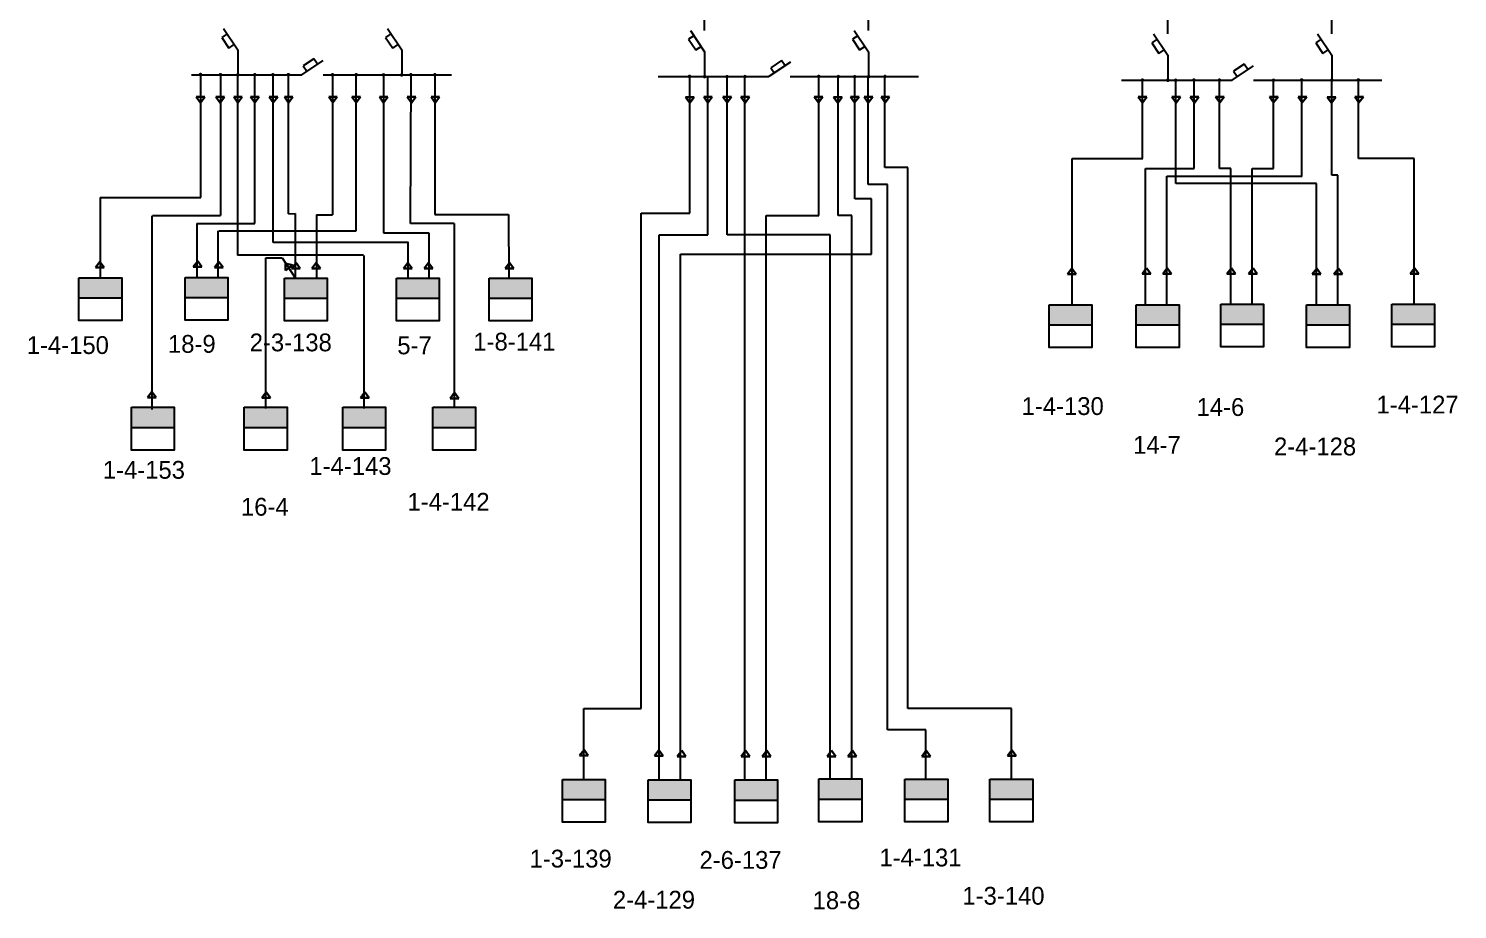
# Model space of a CAD drawing. Header units: millimetres. Extents: x 15 to 787, y 164 to 690.
# Drawn here: x 67.6 to 468.6, y 169.1 to 416.4 of the extents above; entities that cross this region are included whole.
import ezdxf

# ---------------------------------------------------------------- set-up
doc = ezdxf.new("R2010")
doc.units = ezdxf.units.MM
doc.header["$MEASUREMENT"] = 0

msp = doc.modelspace()

# ---------------------------------------------------------------- hatches: boundary and pattern name
at = {"lineweight": 30}
h = msp.add_hatch(color=256, dxfattribs=at)
h.paths.add_polyline_path([(115.85, 404.02, 0.414214), (115.35, 403.52, 0.414214), (115.85, 403.02)])
h.paths.add_polyline_path([(115.85, 404.02), (115.85, 403.02, 0.414214), (116.35, 403.52, 0.414214)])
h = msp.add_hatch(color=256, dxfattribs=at)
h.paths.add_polyline_path([(121.47, 403.98, 0.414214), (120.97, 403.48, 0.414214), (121.47, 402.98)])
h.paths.add_polyline_path([(121.47, 403.98), (121.47, 402.98, 0.414214), (121.97, 403.48, 0.414214)])
h = msp.add_hatch(color=256, dxfattribs=at)
h.paths.add_polyline_path([(126.33, 403.92, 0.414214), (125.83, 403.42, 0.414214), (126.33, 402.92)])
h.paths.add_polyline_path([(126.33, 403.92), (126.33, 402.92, 0.414214), (126.83, 403.42, 0.414214)])
h = msp.add_hatch(color=256, dxfattribs=at)
h.paths.add_polyline_path([(131.11, 403.95, 0.414214), (130.61, 403.45, 0.414214), (131.11, 402.95)])
h.paths.add_polyline_path([(131.11, 403.95), (131.11, 402.95, 0.414214), (131.61, 403.45, 0.414214)])
h = msp.add_hatch(color=256, dxfattribs=at)
h.paths.add_polyline_path([(136.21, 403.95, 0.414214), (135.71, 403.45, 0.414214), (136.21, 402.95)])
h.paths.add_polyline_path([(136.21, 403.95), (136.21, 402.95, 0.414214), (136.71, 403.45, 0.414214)])
h = msp.add_hatch(color=256, dxfattribs=at)
h.paths.add_polyline_path([(140.52, 403.99, 0.414214), (140.02, 403.49, 0.414214), (140.52, 402.99)])
h.paths.add_polyline_path([(140.52, 403.99), (140.52, 402.99, 0.414214), (141.02, 403.49, 0.414214)])
h = msp.add_hatch(color=256, dxfattribs=at)
h.paths.add_polyline_path([(152.9, 403.95, 0.414214), (152.4, 403.45, 0.414214), (152.9, 402.95)])
h.paths.add_polyline_path([(152.9, 403.95), (152.9, 402.95, 0.414214), (153.4, 403.45, 0.414214)])
h = msp.add_hatch(color=256, dxfattribs=at)
h.paths.add_polyline_path([(159.58, 403.95, 0.414214), (159.08, 403.45, 0.414214), (159.58, 402.95)])
h.paths.add_polyline_path([(159.58, 403.95), (159.58, 402.95, 0.414214), (160.08, 403.45, 0.414214)])
h = msp.add_hatch(color=256, dxfattribs=at)
h.paths.add_polyline_path([(167.22, 403.91, 0.414214), (166.72, 403.41, 0.414214), (167.22, 402.91)])
h.paths.add_polyline_path([(167.22, 403.91), (167.22, 402.91, 0.414214), (167.72, 403.41, 0.414214)])
h = msp.add_hatch(color=256, dxfattribs=at)
h.paths.add_polyline_path([(172.33, 403.92, 0.414214), (171.83, 403.42, 0.414214), (172.33, 402.92)])
h.paths.add_polyline_path([(172.33, 403.92), (172.33, 402.92, 0.414214), (172.83, 403.42, 0.414214)])
h = msp.add_hatch(color=256, dxfattribs=at)
h.paths.add_polyline_path([(174.9, 403.95, 0.414214), (174.4, 403.45, 0.414214), (174.9, 402.95)])
h.paths.add_polyline_path([(174.9, 403.95), (174.9, 402.95, 0.414214), (175.4, 403.45, 0.414214)])
h = msp.add_hatch(color=256, dxfattribs=at)
h.paths.add_polyline_path([(181.64, 403.95, 0.414214), (181.14, 403.45, 0.414214), (181.64, 402.95)])
h.paths.add_polyline_path([(181.64, 403.95), (181.64, 402.95, 0.414214), (182.14, 403.45, 0.414214)])
h = msp.add_hatch(color=256, dxfattribs=at)
h.paths.add_polyline_path([(253.1, 403.48, 0.414214), (252.6, 402.98, 0.414214), (253.1, 402.48)])
h.paths.add_polyline_path([(253.1, 403.48), (253.1, 402.48, 0.414214), (253.6, 402.98, 0.414214)])
h = msp.add_hatch(color=256, dxfattribs=at)
h.paths.add_polyline_path([(257.33, 403.42, 0.414214), (256.83, 402.92, 0.414214), (257.33, 402.42)])
h.paths.add_polyline_path([(257.33, 403.42), (257.33, 402.42, 0.414214), (257.83, 402.92, 0.414214)])
h = msp.add_hatch(color=256, dxfattribs=at)
h.paths.add_polyline_path([(263.64, 403.4, 0.414214), (263.14, 402.9, 0.414214), (263.64, 402.4)])
h.paths.add_polyline_path([(263.64, 403.4), (263.64, 402.4, 0.414214), (264.14, 402.9, 0.414214)])
h = msp.add_hatch(color=256, dxfattribs=at)
h.paths.add_polyline_path([(268.65, 403.44, 0.414214), (268.15, 402.94, 0.414214), (268.65, 402.44)])
h.paths.add_polyline_path([(268.65, 403.44), (268.65, 402.44, 0.414214), (269.15, 402.94, 0.414214)])
h = msp.add_hatch(color=256, dxfattribs=at)
h.paths.add_polyline_path([(289.36, 403.48, 0.414214), (288.86, 402.98, 0.414214), (289.36, 402.48)])
h.paths.add_polyline_path([(289.36, 403.48), (289.36, 402.48, 0.414214), (289.86, 402.98, 0.414214)])
h = msp.add_hatch(color=256, dxfattribs=at)
h.paths.add_polyline_path([(294.84, 403.44, 0.414214), (294.34, 402.94, 0.414214), (294.84, 402.44)])
h.paths.add_polyline_path([(294.84, 403.44), (294.84, 402.44, 0.414214), (295.34, 402.94, 0.414214)])
h = msp.add_hatch(color=256, dxfattribs=at)
h.paths.add_polyline_path([(299.44, 403.4, 0.414214), (298.94, 402.9, 0.414214), (299.44, 402.4)])
h.paths.add_polyline_path([(299.44, 403.4), (299.44, 402.4, 0.414214), (299.94, 402.9, 0.414214)])
h = msp.add_hatch(color=256, dxfattribs=at)
h.paths.add_polyline_path([(303.33, 403.42, 0.414214), (302.83, 402.92, 0.414214), (303.33, 402.42)])
h.paths.add_polyline_path([(303.33, 403.42), (303.33, 402.42, 0.414214), (303.83, 402.92, 0.414214)])
h = msp.add_hatch(color=256, dxfattribs=at)
h.paths.add_polyline_path([(307.95, 403.46, 0.414214), (307.45, 402.96, 0.414214), (307.95, 402.46)])
h.paths.add_polyline_path([(307.95, 403.46), (307.95, 402.46, 0.414214), (308.45, 402.96, 0.414214)])
h = msp.add_hatch(color=256, dxfattribs=at)
h.paths.add_polyline_path([(380.18, 402.44, 0.414214), (379.68, 401.94, 0.414214), (380.18, 401.44)])
h.paths.add_polyline_path([(380.18, 402.44), (380.18, 401.44, 0.414214), (380.68, 401.94, 0.414214)])
h = msp.add_hatch(color=256, dxfattribs=at)
h.paths.add_polyline_path([(387.33, 402.42, 0.414214), (386.83, 401.92, 0.414214), (387.33, 401.42)])
h.paths.add_polyline_path([(387.33, 402.42), (387.33, 401.42, 0.414214), (387.83, 401.92, 0.414214)])
h = msp.add_hatch(color=256, dxfattribs=at)
h.paths.add_polyline_path([(389.5, 402.41, 0.414214), (389, 401.91, 0.414214), (389.5, 401.41)])
h.paths.add_polyline_path([(389.5, 402.41), (389.5, 401.41, 0.414214), (390, 401.91, 0.414214)])
h = msp.add_hatch(color=256, dxfattribs=at)
h.paths.add_polyline_path([(394.65, 402.46, 0.414214), (394.15, 401.96, 0.414214), (394.65, 401.46)])
h.paths.add_polyline_path([(394.65, 402.46), (394.65, 401.46, 0.414214), (395.15, 401.96, 0.414214)])
h = msp.add_hatch(color=256, dxfattribs=at)
h.paths.add_polyline_path([(401.79, 402.44, 0.414214), (401.29, 401.94, 0.414214), (401.79, 401.44)])
h.paths.add_polyline_path([(401.79, 402.44), (401.79, 401.44, 0.414214), (402.29, 401.94, 0.414214)])
h = msp.add_hatch(color=256, dxfattribs=at)
h.paths.add_polyline_path([(416.98, 402.41, 0.414214), (416.48, 401.91, 0.414214), (416.98, 401.41)])
h.paths.add_polyline_path([(416.98, 402.41), (416.98, 401.41, 0.414214), (417.48, 401.91, 0.414214)])
h = msp.add_hatch(color=256, dxfattribs=at)
h.paths.add_polyline_path([(424.89, 402.49, 0.414214), (424.39, 401.99, 0.414214), (424.89, 401.49)])
h.paths.add_polyline_path([(424.89, 402.49), (424.89, 401.49, 0.414214), (425.39, 401.99, 0.414214)])
h = msp.add_hatch(color=256, dxfattribs=at)
h.paths.add_polyline_path([(433.33, 402.42, 0.414214), (432.83, 401.92, 0.414214), (433.33, 401.42)])
h.paths.add_polyline_path([(433.33, 402.42), (433.33, 401.42, 0.414214), (433.83, 401.92, 0.414214)])
h = msp.add_hatch(color=256, dxfattribs=at)
h.paths.add_polyline_path([(440.78, 402.49, 0.414214), (440.28, 401.99, 0.414214), (440.78, 401.49)])
h.paths.add_polyline_path([(440.78, 402.49), (440.78, 401.49, 0.414214), (441.28, 401.99, 0.414214)])
for points in [[(93.77, 346.42), (81.77, 346.42), (81.77, 340.77), (93.77, 340.77)], [(123.59, 346.56), (111.59, 346.56), (111.59, 340.91), (123.59, 340.91)], [(151.45, 346.37), (139.45, 346.37), (139.45, 340.72), (151.45, 340.72)], [(182.88, 346.37), (170.88, 346.37), (170.88, 340.72), (182.88, 340.72)], [(208.86, 346.37), (196.86, 346.37), (196.86, 340.72), (208.86, 340.72)], [(365.99, 338.85), (353.99, 338.85), (353.99, 333.2), (365.99, 333.2)], [(390.46, 338.85), (378.46, 338.85), (378.46, 333.2), (390.46, 333.2)], [(414.18, 339.03), (402.18, 339.03), (402.18, 333.38), (414.18, 333.38)], [(438.27, 338.85), (426.27, 338.85), (426.27, 333.2), (438.27, 333.2)], [(462.18, 339.03), (450.18, 339.03), (450.18, 333.38), (462.18, 333.38)], [(108.53, 310.07), (96.53, 310.07), (96.53, 304.42), (108.53, 304.42)], [(140.15, 310.07), (128.15, 310.07), (128.15, 304.42), (140.15, 304.42)], [(167.82, 310.07), (155.82, 310.07), (155.82, 304.42), (167.82, 304.42)], [(193.05, 310.07), (181.05, 310.07), (181.05, 304.42), (193.05, 304.42)], [(229.41, 199.94), (229.41, 205.58), (217.41, 205.58), (217.41, 199.94)], [(253.47, 199.86), (253.47, 205.51), (241.47, 205.51), (241.47, 199.86)], [(277.79, 199.79), (277.79, 205.44), (265.79, 205.44), (265.79, 199.79)], [(301.41, 200.08), (301.41, 205.73), (289.41, 205.73), (289.41, 200.08)], [(325.55, 200.01), (325.55, 205.66), (313.55, 205.66), (313.55, 200.01)], [(349.39, 200.01), (349.39, 205.66), (337.39, 205.66), (337.39, 200.01)]]:
    msp.add_hatch(color=256, dxfattribs=at).paths.add_polyline_path(points)

# ---------------------------------------------------------------- linework, layer by layer
for p, q in [((257.33, 415.92), (257.33, 419.92)), ((303.33, 415.92), (303.33, 419.92)), ((387.33, 414.92), (387.33, 418.92)), ((433.33, 414.92), (433.33, 418.92)), ((123.33, 414.92), (121.83, 413.92)), ((121.83, 413.92), (123.83, 410.92)), ((122.33, 416.42), (126.33, 410.42)), ((169.33, 414.92), (167.83, 413.92)), ((167.83, 413.92), (169.83, 410.92)), ((168.33, 416.42), (172.33, 410.42)), ((254.33, 414.42), (252.83, 413.42)), ((252.83, 413.42), (254.83, 410.42)), ((253.33, 415.92), (257.33, 409.92)), ((300.33, 414.42), (298.83, 413.42)), ((298.83, 413.42), (300.83, 410.42)), ((299.33, 415.92), (303.33, 409.92)), ((384.33, 413.42), (382.83, 412.42)), ((383.33, 414.92), (387.33, 408.92)), ((430.33, 413.42), (428.83, 412.42)), ((429.33, 414.92), (433.33, 408.92)), ((123.83, 410.92), (125.33, 411.92)), ((126.33, 410.42), (126.33, 403.42)), ((169.83, 410.92), (171.33, 411.92)), ((172.33, 410.42), (172.33, 403.42)), ((254.83, 410.42), (256.33, 411.42)), ((257.33, 409.92), (257.33, 402.92)), ((300.83, 410.42), (302.33, 411.42)), ((303.33, 409.92), (303.33, 402.92)), ((382.83, 412.42), (384.83, 409.42)), ((384.83, 409.42), (386.33, 410.42)), ((428.83, 412.42), (430.83, 409.42)), ((430.83, 409.42), (432.33, 410.42)), ((150.22, 407.44), (144.22, 403.44)), ((147.72, 407.94), (144.72, 405.94)), ((144.72, 405.94), (145.72, 404.44)), ((148.72, 406.44), (147.72, 407.94)), ((281.4, 406.94), (275.4, 402.94)), ((278.9, 407.44), (275.9, 405.44)), ((275.9, 405.44), (276.9, 403.94)), ((279.9, 405.94), (278.9, 407.44)), ((387.33, 408.92), (387.33, 401.92)), ((411.24, 405.92), (405.24, 401.92)), ((408.74, 406.42), (405.74, 404.42)), ((409.74, 404.92), (408.74, 406.42)), ((433.33, 408.92), (433.33, 401.92)), ((113.33, 403.42), (144.33, 403.42)), ((115.91, 403.42), (115.91, 369.01)), ((121.5, 403.42), (121.5, 363.91)), ((126.28, 403.42), (126.28, 352.77)), ((131.15, 361.65), (131.15, 403.42)), ((136.23, 356.32), (136.23, 403.42)), ((140.54, 364.42), (140.54, 403.42)), ((150.33, 403.42), (186.33, 403.42)), ((152.96, 403.42), (152.96, 364.11)), ((159.59, 359.62), (159.59, 403.42)), ((167.21, 403.42), (167.21, 359.11)), ((174.83, 361.65), (174.96, 403.42)), ((181.69, 364.19), (181.69, 403.42)), ((244.33, 402.92), (275.33, 402.92)), ((253.19, 364.55), (253.19, 402.73)), ((258.22, 358.52), (258.22, 402.83)), ((263.67, 358.52), (263.67, 402.83)), ((268.6, 219.54), (268.6, 402.83)), ((281.33, 402.92), (317.33, 402.92)), ((289.35, 363.96), (289.35, 402.83)), ((294.79, 363.96), (294.79, 402.83)), ((299.46, 368.62), (299.46, 402.83)), ((303.25, 372.67), (303.25, 402.81)), ((307.89, 377.41), (307.89, 402.73)), ((374.33, 401.92), (405.33, 401.92)), ((380.24, 379.9), (380.24, 401.86)), ((389.56, 372.9), (389.56, 401.86)), ((394.72, 377.1), (394.72, 401.86)), ((401.79, 377.1), (401.79, 401.86)), ((405.74, 404.42), (406.74, 402.92)), ((411.33, 401.92), (447.33, 401.92)), ((416.98, 377.1), (416.98, 401.86)), ((424.93, 375), (424.93, 401.86)), ((433.37, 375.23), (433.37, 401.86)), ((440.82, 379.9), (440.82, 401.86)), ((314.33, 377.41), (307.89, 377.41)), ((314.33, 225.5), (314.33, 377.41)), ((360.45, 353.07), (360.45, 379.9)), ((360.45, 379.9), (380.3, 379.9)), ((381.02, 352.84), (381.02, 377.1)), ((381.02, 377.1), (394.72, 377.1)), ((405.02, 377.1), (401.79, 377.1)), ((405.02, 352.84), (405.02, 377.1)), ((411.02, 352.84), (411.02, 377.1)), ((411.02, 377.1), (416.98, 377.1)), ((456.45, 379.9), (440.82, 379.9)), ((456.45, 353.07), (456.45, 379.9)), ((387.02, 352.84), (387.02, 375)), ((387.02, 375), (424.99, 375)), ((429.02, 372.9), (389.56, 372.9)), ((429.02, 352.84), (429.02, 372.9)), ((435.02, 375.23), (433.37, 375.23)), ((435.02, 352.84), (435.02, 375.23)), ((87.72, 369.01), (115.94, 369.01)), ((87.74, 369.01), (87.74, 346.42)), ((308.7, 372.59), (303.24, 372.59)), ((308.7, 219.54), (308.7, 372.59)), ((304.13, 368.62), (299.46, 368.62)), ((304.13, 353.07), (304.13, 368.62)), ((102.35, 309.47), (102.35, 363.86)), ((102.45, 363.93), (121.5, 363.93)), ((114.86, 361.64), (114.86, 346.42)), ((114.89, 361.65), (131.11, 361.65)), ((140.55, 364.42), (142.41, 364.45)), ((142.41, 364.45), (142.41, 346.42)), ((148.41, 364.11), (148.41, 346.42)), ((148.41, 364.11), (152.96, 364.11)), ((187.07, 361.65), (174.83, 361.65)), ((181.67, 364.19), (202.26, 364.19)), ((187.07, 361.65), (187.07, 310.13)), ((202.26, 364.19), (202.36, 346.13)), ((239.51, 225.5), (239.51, 364.55)), ((239.51, 364.55), (253.19, 364.55)), ((274.6, 219.54), (274.6, 363.96)), ((274.6, 363.96), (289.35, 363.96)), ((298.6, 363.96), (294.79, 363.96)), ((298.6, 219.54), (298.6, 363.96)), ((120.86, 346.42), (120.86, 359.62)), ((120.99, 359.62), (159.6, 359.62)), ((167.21, 359.11), (179.91, 359.11)), ((180.01, 346.42), (180.01, 359.11)), ((244.6, 219.54), (244.6, 358.52)), ((244.6, 358.52), (258.22, 358.52)), ((292.6, 358.52), (263.67, 358.52)), ((292.6, 219.54), (292.6, 358.52)), ((174.07, 356.32), (136.23, 356.32)), ((174.01, 356.57), (174.01, 346.42)), ((250.6, 219.54), (250.6, 353.07)), ((250.6, 353.07), (304.13, 353.07)), ((360.45, 339.07), (360.45, 353.07)), ((381.02, 338.84), (381.02, 352.84)), ((387.02, 338.84), (387.02, 352.84)), ((405.02, 338.84), (405.02, 352.84)), ((411.02, 338.84), (411.02, 352.84)), ((429.02, 338.84), (429.02, 352.84)), ((435.02, 338.84), (435.02, 352.84)), ((456.45, 339.07), (456.45, 353.07)), ((161.62, 352.77), (126.27, 352.77)), ((134.2, 309.72), (134.2, 352.01)), ((134.2, 352.01), (138.77, 352.01)), ((138.77, 352.01), (142.41, 346.42)), ((161.76, 309.72), (161.76, 352.72)), ((111.59, 340.91), (123.59, 340.91)), ((81.77, 340.77), (93.77, 340.77)), ((139.45, 340.72), (151.45, 340.72)), ((170.88, 340.72), (182.88, 340.72)), ((196.86, 340.72), (208.86, 340.72)), ((353.99, 333.2), (365.99, 333.2)), ((378.46, 333.2), (390.46, 333.2)), ((402.18, 333.38), (414.18, 333.38)), ((426.27, 333.2), (438.27, 333.2)), ((450.18, 333.38), (462.18, 333.38)), ((96.53, 304.42), (108.53, 304.42)), ((128.15, 304.42), (140.15, 304.42)), ((155.82, 304.42), (167.82, 304.42)), ((181.05, 304.42), (193.05, 304.42)), ((223.42, 219.54), (223.42, 225.5)), ((223.42, 225.5), (239.51, 225.5)), ((343.42, 225.5), (314.33, 225.5)), ((343.42, 219.54), (343.42, 225.5)), ((223.42, 205.54), (223.42, 219.54)), ((244.6, 205.54), (244.6, 219.54)), ((250.6, 205.54), (250.6, 219.54)), ((268.6, 205.54), (268.6, 219.54)), ((274.6, 205.54), (274.6, 219.54)), ((292.6, 205.54), (292.6, 219.54)), ((298.6, 205.54), (298.6, 219.54)), ((319.42, 219.54), (308.7, 219.54)), ((319.42, 205.54), (319.42, 219.54)), ((343.42, 205.54), (343.42, 219.54)), ((217.41, 199.94), (229.41, 199.94)), ((241.47, 199.86), (253.47, 199.86)), ((265.79, 199.79), (277.79, 199.79)), ((289.41, 200.08), (301.41, 200.08)), ((313.55, 200.01), (325.55, 200.01)), ((337.39, 200.01), (349.39, 200.01))]:
    msp.add_line(p, q, dxfattribs=at)
at = {"lineweight": 35}
for p, q in [((115.86, 395.61), (114.68, 397.21)), ((114.68, 397.21), (117.1, 397.21)), ((117.1, 397.21), (115.86, 395.61)), ((121.38, 395.61), (120.2, 397.21)), ((120.2, 397.21), (122.62, 397.21)), ((122.62, 397.21), (121.38, 395.61)), ((126.37, 395.61), (125.19, 397.21)), ((125.19, 397.21), (127.61, 397.21)), ((127.61, 397.21), (126.37, 395.61)), ((131.13, 395.67), (129.95, 397.27)), ((129.95, 397.27), (132.37, 397.27)), ((132.37, 397.27), (131.13, 395.67)), ((136.29, 395.67), (135.11, 397.27)), ((135.11, 397.27), (137.54, 397.27)), ((137.54, 397.27), (136.29, 395.67)), ((140.58, 395.61), (139.4, 397.21)), ((139.4, 397.21), (141.82, 397.21)), ((141.82, 397.21), (140.58, 395.61)), ((153.02, 395.67), (151.85, 397.27)), ((151.85, 397.27), (154.27, 397.27)), ((154.27, 397.27), (153.02, 395.67)), ((159.54, 395.67), (158.36, 397.27)), ((158.36, 397.27), (160.78, 397.27)), ((160.78, 397.27), (159.54, 395.67)), ((167.24, 395.61), (166.06, 397.21)), ((166.06, 397.21), (168.48, 397.21)), ((168.48, 397.21), (167.24, 395.61)), ((175.05, 395.61), (173.87, 397.21)), ((173.87, 397.21), (176.29, 397.21)), ((176.29, 397.21), (175.05, 395.61)), ((181.74, 395.61), (180.56, 397.21)), ((180.56, 397.21), (182.98, 397.21)), ((182.98, 397.21), (181.74, 395.61)), ((253.14, 395.55), (251.96, 397.15)), ((251.96, 397.15), (254.38, 397.15)), ((254.38, 397.15), (253.14, 395.55)), ((258.24, 395.61), (257.07, 397.21)), ((257.07, 397.21), (259.49, 397.21)), ((259.49, 397.21), (258.24, 395.61)), ((263.65, 395.67), (262.47, 397.27)), ((262.47, 397.27), (264.89, 397.27)), ((264.89, 397.27), (263.65, 395.67)), ((268.69, 395.61), (267.52, 397.21)), ((267.52, 397.21), (269.94, 397.21)), ((269.94, 397.21), (268.69, 395.61)), ((289.3, 395.67), (288.12, 397.27)), ((288.12, 397.27), (290.54, 397.27)), ((290.54, 397.27), (289.3, 395.67)), ((294.69, 395.55), (293.51, 397.15)), ((293.51, 397.15), (295.93, 397.15)), ((295.93, 397.15), (294.69, 395.55)), ((299.44, 395.67), (298.27, 397.27)), ((298.27, 397.27), (300.69, 397.27)), ((300.69, 397.27), (299.44, 395.67)), ((303.26, 395.61), (302.08, 397.21)), ((302.08, 397.21), (304.5, 397.21)), ((304.5, 397.21), (303.26, 395.61)), ((308.02, 395.67), (306.84, 397.27)), ((306.84, 397.27), (309.26, 397.27)), ((309.26, 397.27), (308.02, 395.67)), ((380.19, 395.61), (379.02, 397.21)), ((379.02, 397.21), (381.44, 397.21)), ((381.44, 397.21), (380.19, 395.61)), ((389.65, 395.61), (388.47, 397.21)), ((388.47, 397.21), (390.89, 397.21)), ((390.89, 397.21), (389.65, 395.61)), ((394.81, 395.61), (393.63, 397.21)), ((393.63, 397.21), (396.05, 397.21)), ((396.05, 397.21), (394.81, 395.61)), ((401.92, 395.67), (400.74, 397.27)), ((400.74, 397.27), (403.16, 397.27)), ((403.16, 397.27), (401.92, 395.67)), ((417, 395.67), (415.83, 397.27)), ((415.83, 397.27), (418.25, 397.27)), ((418.25, 397.27), (417, 395.67)), ((425.05, 395.67), (423.87, 397.27)), ((423.87, 397.27), (426.29, 397.27)), ((426.29, 397.27), (425.05, 395.67)), ((433.25, 395.55), (432.07, 397.15)), ((432.07, 397.15), (434.5, 397.15)), ((434.5, 397.15), (433.25, 395.55)), ((440.94, 395.67), (439.77, 397.27)), ((439.77, 397.27), (442.19, 397.27)), ((442.19, 397.27), (440.94, 395.67)), ((86.39, 349.35), (87.63, 350.95)), ((88.81, 349.35), (86.39, 349.35)), ((87.63, 350.95), (88.81, 349.35)), ((113.85, 349.48), (115.09, 351.08)), ((116.27, 349.48), (113.85, 349.48)), ((115.09, 351.08), (116.27, 349.48)), ((119.8, 349.35), (121.04, 350.95)), ((122.22, 349.35), (119.8, 349.35)), ((121.04, 350.95), (122.22, 349.35)), ((139.74, 350.48), (141.66, 349.97)), ((139.76, 348.45), (139.74, 350.48)), ((141.66, 349.97), (139.76, 348.45)), ((141.44, 349.08), (142.69, 350.68)), ((143.86, 349.08), (141.44, 349.08)), ((142.69, 350.68), (143.86, 349.08)), ((147.12, 349.08), (148.37, 350.68)), ((149.55, 349.08), (147.12, 349.08)), ((148.37, 350.68), (149.55, 349.08)), ((172.83, 349.08), (174.07, 350.68)), ((175.25, 349.08), (172.83, 349.08)), ((174.07, 350.68), (175.25, 349.08)), ((178.64, 349.08), (179.89, 350.68)), ((181.06, 349.08), (178.64, 349.08)), ((179.89, 350.68), (181.06, 349.08)), ((201.37, 349.08), (202.61, 350.68)), ((203.79, 349.08), (201.37, 349.08)), ((202.61, 350.68), (203.79, 349.08)), ((359.12, 347.45), (360.37, 349.06)), ((360.37, 349.06), (361.55, 347.45)), ((380.09, 347.59), (381.34, 349.19)), ((381.34, 349.19), (382.51, 347.59)), ((385.91, 347.59), (387.15, 349.19)), ((387.15, 349.19), (388.33, 347.59)), ((403.9, 347.59), (405.14, 349.19)), ((405.14, 349.19), (406.32, 347.59)), ((409.99, 347.59), (411.23, 349.19)), ((411.23, 349.19), (412.41, 347.59)), ((427.85, 347.45), (429.09, 349.06)), ((429.09, 349.06), (430.27, 347.45)), ((433.93, 347.45), (435.18, 349.06)), ((435.18, 349.06), (436.35, 347.45)), ((455.31, 347.59), (456.55, 349.19)), ((456.55, 349.19), (457.73, 347.59)), ((361.55, 347.45), (359.12, 347.45)), ((382.51, 347.59), (380.09, 347.59)), ((388.33, 347.59), (385.91, 347.59)), ((406.32, 347.59), (403.9, 347.59)), ((412.41, 347.59), (409.99, 347.59)), ((430.27, 347.45), (427.85, 347.45)), ((436.35, 347.45), (433.93, 347.45)), ((457.73, 347.59), (455.31, 347.59)), ((100.99, 312.86), (102.24, 314.46)), ((103.42, 312.86), (100.99, 312.86)), ((102.24, 314.46), (103.42, 312.86)), ((133.06, 312.72), (134.3, 314.32)), ((134.3, 314.32), (135.48, 312.72)), ((160.79, 312.72), (162.03, 314.32)), ((162.03, 314.32), (163.21, 312.72)), ((185.95, 312.59), (187.19, 314.19)), ((187.19, 314.19), (188.37, 312.59)), ((135.48, 312.72), (133.06, 312.72)), ((163.21, 312.72), (160.79, 312.72)), ((188.37, 312.59), (185.95, 312.59)), ((222.25, 212.34), (223.49, 213.94)), ((223.49, 213.94), (224.67, 212.34)), ((243.28, 212.21), (244.52, 213.81)), ((244.52, 213.81), (245.7, 212.21)), ((249.65, 212.07), (250.9, 213.67)), ((250.9, 213.67), (252.07, 212.07)), ((267.56, 212.07), (268.8, 213.67)), ((268.8, 213.67), (269.98, 212.07)), ((273.53, 212.07), (274.77, 213.67)), ((274.77, 213.67), (275.95, 212.07)), ((291.71, 212.07), (292.95, 213.67)), ((292.95, 213.67), (294.13, 212.07)), ((297.54, 212.07), (298.79, 213.67)), ((298.79, 213.67), (299.96, 212.07)), ((318.3, 212.07), (319.54, 213.67)), ((319.54, 213.67), (320.72, 212.07)), ((342.31, 212.21), (343.56, 213.81)), ((343.56, 213.81), (344.73, 212.21)), ((224.67, 212.34), (222.25, 212.34)), ((245.7, 212.21), (243.28, 212.21)), ((252.07, 212.07), (249.65, 212.07)), ((269.98, 212.07), (267.56, 212.07)), ((275.95, 212.07), (273.53, 212.07)), ((294.13, 212.07), (291.71, 212.07)), ((299.96, 212.07), (297.54, 212.07)), ((320.72, 212.07), (318.3, 212.07)), ((344.73, 212.21), (342.31, 212.21))]:
    msp.add_line(p, q, dxfattribs=at)
at = {"lineweight": 30}
for points in [[(81.77, 346.42), (93.77, 346.42), (93.77, 334.42), (81.77, 334.42)], [(111.59, 346.56), (123.59, 346.56), (123.59, 334.56), (111.59, 334.56)], [(139.45, 346.37), (151.45, 346.37), (151.45, 334.37), (139.45, 334.37)], [(170.88, 346.37), (182.88, 346.37), (182.88, 334.37), (170.88, 334.37)], [(196.86, 346.37), (208.86, 346.37), (208.86, 334.37), (196.86, 334.37)], [(353.99, 338.85), (365.99, 338.85), (365.99, 326.85), (353.99, 326.85)], [(378.46, 338.85), (390.46, 338.85), (390.46, 326.85), (378.46, 326.85)], [(402.18, 339.03), (414.18, 339.03), (414.18, 327.03), (402.18, 327.03)], [(426.27, 338.85), (438.27, 338.85), (438.27, 326.85), (426.27, 326.85)], [(450.18, 339.03), (462.18, 339.03), (462.18, 327.03), (450.18, 327.03)], [(96.53, 310.07), (108.53, 310.07), (108.53, 298.07), (96.53, 298.07)], [(128.15, 310.07), (140.15, 310.07), (140.15, 298.07), (128.15, 298.07)], [(155.82, 310.07), (167.82, 310.07), (167.82, 298.07), (155.82, 298.07)], [(181.05, 310.07), (193.05, 310.07), (193.05, 298.07), (181.05, 298.07)], [(217.41, 205.58), (229.41, 205.58), (229.41, 193.58), (217.41, 193.58)], [(241.47, 205.51), (253.47, 205.51), (253.47, 193.51), (241.47, 193.51)], [(265.79, 205.44), (277.79, 205.44), (277.79, 193.44), (265.79, 193.44)], [(289.41, 205.73), (301.41, 205.73), (301.41, 193.73), (289.41, 193.73)], [(313.55, 205.66), (325.55, 205.66), (325.55, 193.66), (313.55, 193.66)], [(337.39, 205.66), (349.39, 205.66), (349.39, 193.66), (337.39, 193.66)]]:
    msp.add_lwpolyline(points, close=True, dxfattribs=at)

# ---------------------------------------------------------------- texts
for s, p in [('1-4-150', (67.12, 325.05)), ('18-9', (106.75, 325.38)), ('2-3-138', (129.68, 325.8)), ('5-7', (171.1, 324.96)), ('1-8-141', (192.43, 326.02)), ('1-4-130', (346.3, 307.92)), ('1-4-127', (445.87, 308.34)), ('14-6', (395.38, 307.65)), ('14-7', (377.57, 297.02)), ('2-4-128', (417.12, 296.58)), ('1-4-153', (88.47, 290.02)), ('1-4-143', (146.43, 291.09)), ('16-4', (127.23, 279.65)), ('1-4-142', (173.96, 281.05)), ('1-3-139', (208.22, 180.86)), ('2-6-137', (255.9, 180.49)), ('1-4-131', (306.39, 181.17)), ('2-4-129', (231.6, 169.32)), ('18-8', (287.64, 169.16)), ('1-3-140', (329.67, 170.43))]:
    msp.add_text(s, height=5).set_placement(p)

doc.saveas('drawing.dxf')
